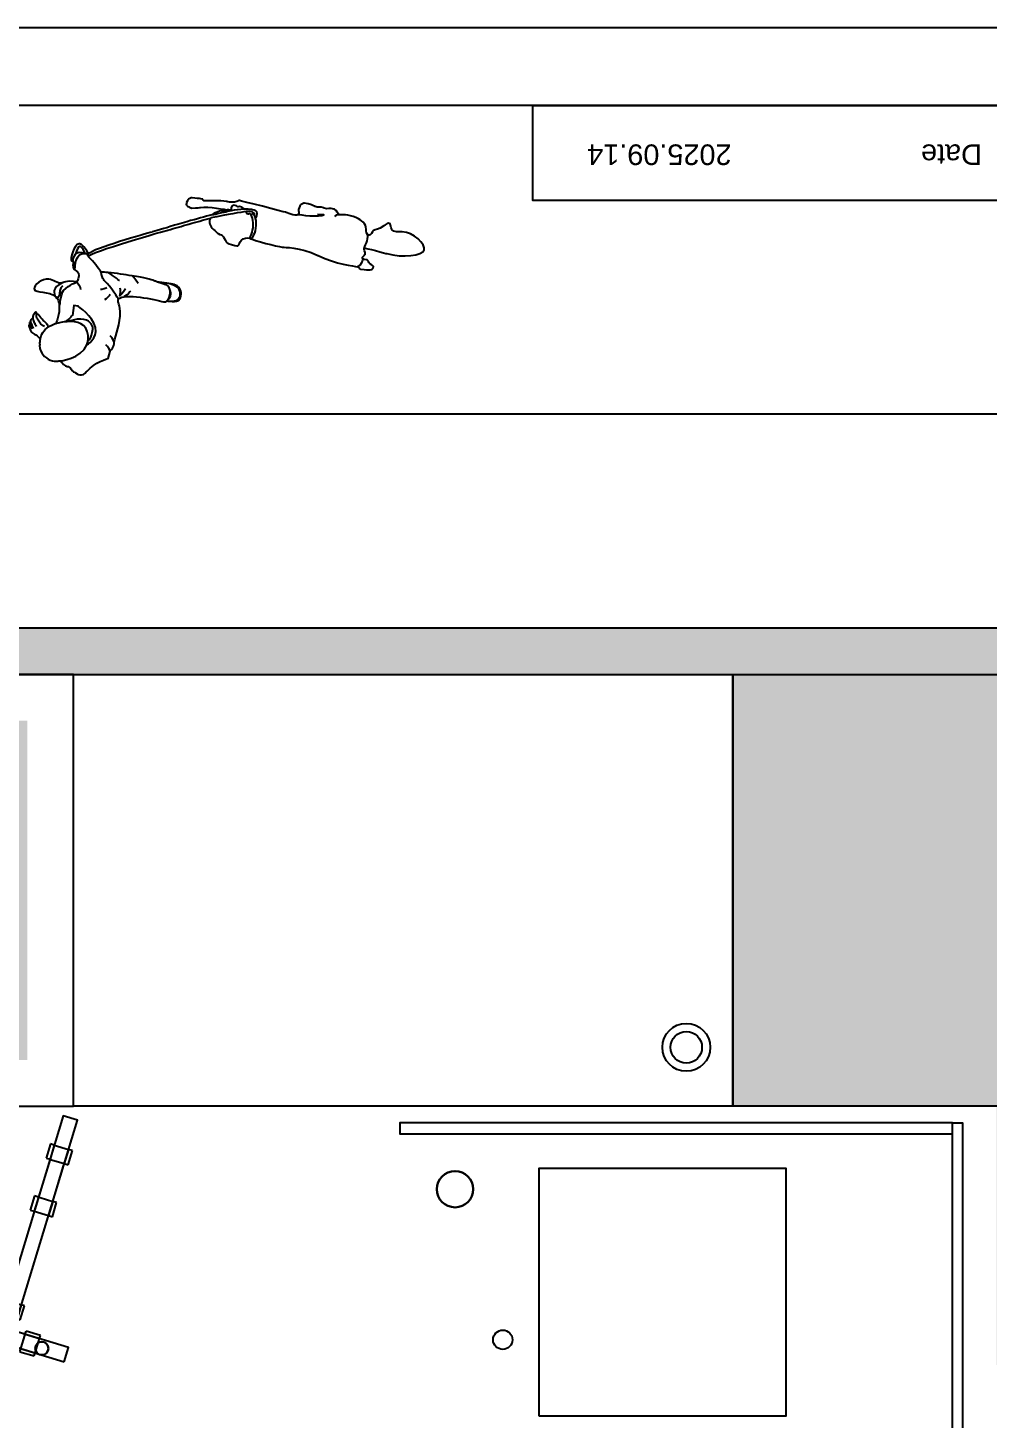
# Model space of a CAD drawing. Header units: millimetres. Extents: x 13722 to 114356, y -17117 to 61088.
# Drawn here: x 72907 to 78732, y 52646 to 61088 of the extents above; entities that cross this region are included whole.
import ezdxf

# ---------------------------------------------------------------- set-up
doc = ezdxf.new("R2010")
doc.units = ezdxf.units.MM
for name, color, linetype in [('00_dim', 6, 'Continuous'), ('01', 3, 'Continuous'), ('02', 250, 'Continuous'), ('03', 8, 'Continuous'), ('03_lighting', 3, 'Continuous'), ('0_CUT', 250, 'Continuous'), ('Toffu_Outline', 8, 'Continuous')]:
    doc.layers.add(name, color=color, linetype=linetype)
doc.styles.get("Standard").update_dxf_attribs({"font": 'Arial.ttf'})

# ---------------------------------------------------------------- blocks, each defined once
blk = doc.blocks.new('2r2')
at = {"layer": 'Toffu_Outline'}
for points in [[(92613.6, 4050.8), (92622.7, 4047)], [(92632.7, 4048), (92624.1, 4044.8), (92624.1, 4044.8)], [(92633, 4030.8), (92624.1, 4044.8)]]:
    blk.add_lwpolyline(points, dxfattribs=at)
for points, knots in [([(94154.2, 4284.6), (94153.4, 4284.9), (94152.6, 4285.5), (94151.6, 4286.5), (94146.9, 4291.6), (94139.3, 4309.4), (94127.6, 4316.2), (94126, 4317.2), (94124.5, 4317.7), (94121.7, 4318.7), (94097.1, 4327.1), (94083.8, 4315.6), (94061.8, 4325.2), (94059.7, 4326.1), (94060.3, 4326), (94058.3, 4326.9), (94038.9, 4335.2), (94026.4, 4326.2), (94007.5, 4334.6), (94006.5, 4335), (94007.2, 4334.8), (94003.8, 4336.4), (94003.8, 4336.4), (93973.9, 4351.1), (93943.8, 4354.8), (93943.1, 4354.8), (93942.5, 4354.8), (93942.5, 4354.8), (93941.4, 4354.7), (93940.6, 4354.3), (93940.3, 4354.2), (93925.1, 4347.7), (93924.1, 4347.2), (93922.2, 4346.2), (93921.7, 4345.9), (93920.3, 4345.2), (93919.4, 4343.8), (93918.8, 4343.1), (93918.6, 4342.4), (93918.6, 4342.2), (93916.6, 4336.6), (93902.5, 4319.4), (93906.6, 4306.1), (93907.9, 4302.1), (93909.9, 4301.4), (93910, 4297.5), (93910.1, 4292.5), (93907.1, 4288.1), (93904.6, 4285.9), (93888.2, 4271.4), (93829.6, 4299), (93828.2, 4299.4), (93828.2, 4299.4), (93828, 4299.4), (93827.8, 4299.5), (93827.3, 4299.6), (93826.9, 4299.8), (93826.9, 4299.8), (93825, 4300.7), (93551.7, 4370.7), (93549.7, 4370.8), (93549.4, 4370.8), (93549.2, 4370.8), (93549.2, 4370.8), (93549.2, 4370.8), (93548.5, 4370.8), (93547.9, 4370.6), (93546.2, 4370.2), (93523.2, 4360), (93504.1, 4360.3), (93503.3, 4360.3), (93502.4, 4360.3), (93500.4, 4360.5), (93483, 4361.5), (93471, 4364.4), (93468.1, 4365), (93439.5, 4371.2), (93341.7, 4367.9), (93336.5, 4368.3), (93335.5, 4368.3), (93334.6, 4368.7), (93334.6, 4368.7), (93333.3, 4369.2), (93332.5, 4370), (93331.6, 4371), (93329.6, 4373.2), (93329.3, 4374.5), (93326.9, 4377.3), (93326.5, 4377.8), (93326, 4378.5), (93324.9, 4379.1), (93323.8, 4379.8), (93322.7, 4379.9), (93322.3, 4380), (93298, 4383.3), (93286.2, 4384.6), (93262.5, 4387), (93261.8, 4387.1), (93259.5, 4387.3), (93256.7, 4386.8), (93255.5, 4386.5), (93254.2, 4386.1), (93251.3, 4384.7), (93245.6, 4382), (93241.9, 4379.5), (93240.2, 4378.4), (93237.3, 4376.4), (93236.4, 4375.4), (93235.7, 4374.6), (93234, 4372.6), (93233.3, 4370.8), (93232.8, 4369.4), (93229.2, 4360.6), (93227.4, 4356.1), (93227, 4353.3), (93226.4, 4349.2), (93225.9, 4346.5), (93227.2, 4343.4), (93228.5, 4340.5), (93230.5, 4339), (93234.1, 4336.3), (93244.1, 4329), (93254.2, 4326.9), (93256.8, 4325.7), (93257, 4325.7), (93257.6, 4325.4), (93258.5, 4325.2), (93258.5, 4325.2), (93259, 4325.1), (93259.6, 4325.1), (93293.7, 4324.7), (93312.3, 4328.6), (93312.3, 4328.6), (93356.8, 4337.9), (93474.3, 4314), (93474.3, 4314), (93474.3, 4314), (93471.2, 4310.2), (93468.3, 4308.3), (93463.2, 4304.8), (93452.6, 4306.8), (93452.6, 4306.8), (93436.7, 4309.7), (93419.6, 4303.3), (93407.7, 4298.9), (93401.2, 4296.4), (93391.7, 4292), (93381.2, 4283.5), (93341.3, 4273), (93290.1, 4259.3), (93230.7, 4242.5), (93100, 4205.6), (93103.4, 4202.9), (93022.1, 4180.4), (93022.1, 4180.4), (92703.1, 4092.3), (92642.9, 4054.4), (92642.8, 4054.3), (92632.7, 4048), (92632.7, 4048), (92604.6, 4101.6), (92583.6, 4107.9), (92578.7, 4108.7), (92578, 4108.8), (92577.6, 4108.8), (92577.6, 4108.8), (92544.4, 4106.2), (92520.2, 4011.9), (92531.2, 4005.5), (92533.5, 4004.2), (92536.7, 4006.8), (92539.3, 4004.6), (92543.4, 4001.2), (92538.8, 3992.7), (92539.1, 3977.4), (92539.2, 3976.6), (92539.4, 3970.3), (92540.4, 3965.5), (92541.4, 3961.3), (92543.1, 3958), (92545.2, 3955.3), (92552.9, 3945.5), (92566.3, 3942.8), (92572, 3929.8), (92581.1, 3909.1), (92563.6, 3877.3), (92563.6, 3877.3), (92563.6, 3877.3), (92528.4, 3885.5), (92493.1, 3877.4), (92480.7, 3874.6), (92483, 3873.1), (92474.1, 3871.4), (92440, 3865.1), (92421.2, 3889.7), (92393.6, 3893.7), (92351.7, 3899.9), (92300.3, 3856.9), (92304.6, 3834.2), (92309.8, 3806.5), (92394.5, 3824.9), (92434.6, 3786.6), (92438.4, 3783), (92441.8, 3778.9), (92444.6, 3774.1), (92451.4, 3763), (92454.8, 3749.4), (92456, 3735.1), (92460.1, 3684.3), (92435.8, 3623.6), (92435.8, 3623.6), (92435.8, 3623.6), (92428.7, 3620.9), (92423.3, 3618.5), (92415.3, 3615), (92414.7, 3613.9), (92411.8, 3612.9), (92404.2, 3610.3), (92397.3, 3607.1), (92391.2, 3603.5), (92388.5, 3610.4), (92384.8, 3616.6), (92380.3, 3622.3), (92374.1, 3630.1), (92366.2, 3636.6), (92359, 3643.5), (92349.2, 3653), (92340.7, 3663.4), (92331.8, 3674.4), (92329.1, 3677.8), (92326.4, 3681.3), (92321.7, 3682.2), (92320.8, 3682.4), (92319.9, 3682.4), (92319, 3682.3), (92319, 3682.3), (92319, 3682.3), (92319, 3682.3), (92319, 3682.3), (92318.9, 3681.6), (92318.9, 3681.6), (92319, 3681.8), (92319, 3682.1), (92319, 3682.3), (92319, 3682.4), (92319, 3682.5), (92319, 3682.6), (92319.2, 3685.7), (92319.2, 3688.6), (92317.5, 3691.4), (92316.6, 3693.1), (92315, 3694.7), (92313.6, 3694.9), (92310.6, 3695.4), (92308, 3689.7), (92305.5, 3685.3), (92302.6, 3680.4), (92299.8, 3677.2), (92298, 3673.3), (92296, 3669), (92295.3, 3663.7), (92295.5, 3658.5), (92295.5, 3658.5), (92295.5, 3657), (92295.5, 3657), (92294.2, 3656.2), (92292.9, 3655.5), (92291.5, 3654.6), (92288.5, 3652.8), (92285.3, 3650.7), (92283.5, 3647.9), (92281.9, 3645.3), (92281.4, 3642), (92281.5, 3638.9)], [0, 0, 0, 0, 1, 1, 1, 2, 2, 2, 3, 3, 3, 4, 4, 4, 5, 5, 5, 6, 6, 6, 7, 7, 7, 8, 8, 8, 9, 9, 9, 10, 10, 10, 11, 11, 11, 12, 12, 12, 13, 13, 13, 14, 14, 14, 15, 15, 15, 16, 16, 16, 17, 17, 17, 18, 18, 18, 19, 19, 19, 20, 20, 20, 21, 21, 21, 22, 22, 22, 23, 23, 23, 24, 24, 24, 25, 25, 25, 26, 26, 26, 27, 27, 27, 28, 28, 28, 29, 29, 29, 30, 30, 30, 31, 31, 31, 32, 32, 32, 33, 33, 33, 34, 34, 34, 35, 35, 35, 36, 36, 36, 37, 37, 37, 38, 38, 38, 39, 39, 39, 40, 40, 40, 41, 41, 41, 42, 42, 42, 43, 43, 43, 44, 44, 44, 45, 45, 45, 46, 46, 46, 47, 47, 47, 48, 48, 48, 49, 49, 49, 50, 50, 50, 51, 51, 51, 52, 52, 52, 53, 53, 53, 54, 54, 54, 55, 55, 55, 56, 56, 56, 57, 57, 57, 58, 58, 58, 59, 59, 59, 60, 60, 60, 61, 61, 61, 62, 62, 62, 63, 63, 63, 64, 64, 64, 65, 65, 65, 66, 66, 66, 67, 67, 67, 68, 68, 68, 69, 69, 69, 70, 70, 70, 71, 71, 71, 72, 72, 72, 73, 73, 73, 74, 74, 74, 75, 75, 75, 76, 76, 76, 77, 77, 77, 78, 78, 78, 79, 79, 79, 80, 80, 80, 81, 81, 81, 82, 82, 82, 83, 83, 83, 84, 84, 84, 85, 85, 85, 86, 86, 86, 87, 87, 87, 88, 88, 88, 89, 89, 89, 90, 90, 90, 91, 91, 91, 91]), ([(93639.1, 4280.9), (93640.8, 4283.9), (93641.7, 4287.2), (93640.8, 4290.3), (93640.8, 4290.3), (93640.2, 4292.2), (93638.8, 4293.9), (93627.1, 4308.2), (93588.9, 4303.6), (93588.9, 4303.6), (93557.6, 4299.8), (93479, 4286.2), (93374.7, 4265)], [0, 0, 0, 0, 1, 1, 1, 2, 2, 2, 3, 3, 3, 4, 4, 4, 4]), ([(93381.2, 4283.5), (93414.3, 4290.9), (93440.4, 4296.9), (93456.1, 4300.7), (93468.4, 4303.5), (93483.3, 4307), (93499.7, 4310.3), (93523.2, 4314.9), (93549.9, 4318.9), (93577.3, 4319.8), (93591.9, 4320.2), (93606.5, 4319.8), (93621, 4318.1), (93630.7, 4317), (93644.8, 4314.9), (93651.4, 4304.3), (93661.3, 4288.4), (93647.5, 4264.5), (93645.1, 4260.5)], [0, 0, 0, 0, 1, 1, 1, 2, 2, 2, 3, 3, 3, 4, 4, 4, 5, 5, 5, 6, 6, 6, 6]), ([(93577.9, 4319.2), (93577.7, 4319.4), (93577.5, 4319.6), (93577.3, 4319.8), (93556.7, 4342.3), (93538.3, 4331.6), (93538.3, 4331.6), (93538.3, 4331.6), (93527.1, 4344), (93511.1, 4342.6), (93495, 4341.3), (93499.7, 4310.5), (93499.7, 4310.5), (93494.6, 4312.5), (93484.6, 4314.6), (93474.3, 4314)], [0, 0, 0, 0, 1, 1, 1, 2, 2, 2, 3, 3, 3, 4, 4, 4, 5, 5, 5, 5]), ([(93047.6, 3877.8), (93043.7, 3879.4), (93038, 3881.6), (93031, 3884.2), (93011.6, 3891.6), (92974.1, 3902.6), (92897.7, 3913.7), (92851.9, 3922), (92803.3, 3928.8), (92752.1, 3933.5), (92737.9, 3934.7), (92723.9, 3935.8), (92710.1, 3936.7), (92709.9, 3937), (92704, 3945.9), (92694.5, 3958.9), (92684.9, 3971.9), (92671.7, 3988.9), (92656.8, 4005.4), (92636, 4028.2), (92633.4, 4026.5), (92633, 4030.8), (92630.7, 4056), (93113.8, 4191.3), (93113.8, 4191.3), (93156.8, 4203.5), (93199.8, 4215.7), (93242.8, 4227.8), (93286.4, 4240.2), (93330, 4252.5), (93373.6, 4264.7), (93367.2, 4252.4), (93366.8, 4242.8), (93367.4, 4236.9), (93369.6, 4211.9), (93393.6, 4192.3), (93416.4, 4173.7), (93417.9, 4172.4), (93418.7, 4171.8), (93419.6, 4171.1), (93433.4, 4160.9), (93443.4, 4162.5), (93450.2, 4153.1), (93450.4, 4152.8), (93451.1, 4151.6), (93452.4, 4149.1), (93468, 4121.2), (93467, 4122), (93468.5, 4120), (93474.9, 4111.1), (93490.3, 4106.8), (93521, 4098.4), (93532.3, 4095.3), (93535.2, 4095.2), (93538.4, 4096.3), (93551, 4100.8), (93546.6, 4117.2), (93561, 4131), (93573.8, 4143.3), (93594.8, 4146.9), (93610, 4142.1), (93612.1, 4141.4), (93613.7, 4140.7), (93614.3, 4140.5), (93616.6, 4139.4), (93618.9, 4138.5), (93621.4, 4137.5)], [0, 0, 0, 0, 1, 1, 1, 2, 2, 2, 3, 3, 3, 4, 4, 4, 5, 5, 5, 6, 6, 6, 7, 7, 7, 8, 8, 8, 9, 9, 9, 10, 10, 10, 11, 11, 11, 12, 12, 12, 13, 13, 13, 14, 14, 14, 15, 15, 15, 16, 16, 16, 17, 17, 17, 18, 18, 18, 19, 19, 19, 20, 20, 20, 21, 21, 21, 22, 22, 22, 22]), ([(93620.6, 4284.4), (93613.1, 4295.4), (93601.2, 4287.5), (93601.2, 4287.5), (93597.8, 4287.9), (93594, 4293.9), (93594, 4293.9), (93592.3, 4297.4), (93590.6, 4300.6), (93588.9, 4303.6)], [0, 0, 0, 0, 1, 1, 1, 2, 2, 2, 3, 3, 3, 3]), ([(93610, 4142.1), (93618.6, 4157.3), (93635.5, 4191.7), (93632.1, 4236.5), (93630.6, 4256.1), (93625.5, 4272.4), (93620.6, 4284.4), (93620.6, 4284.4), (93626.7, 4290.1), (93626.7, 4290.1), (93629.6, 4292.8), (93634.4, 4291.8), (93636, 4288.1), (93637, 4285.8), (93637.9, 4283.4), (93639, 4280.8), (93641.2, 4274.8), (93643.4, 4268.1), (93645.1, 4260.5), (93646.7, 4253.4), (93648, 4245.6), (93648.6, 4237.1), (93652.1, 4187.6), (93630.3, 4150.8), (93621.4, 4137.5), (93621.4, 4137.5), (93621.4, 4137.4), (93621.4, 4137.4)], [0, 0, 0, 0, 1, 1, 1, 2, 2, 2, 3, 3, 3, 4, 4, 4, 5, 5, 5, 6, 6, 6, 7, 7, 7, 8, 8, 8, 9, 9, 9, 9]), ([(93904.6, 4285.9), (93904.6, 4285.9), (93904.6, 4285.9), (93904.6, 4285.9), (93907.5, 4285.5), (94040.2, 4267.5), (94060, 4284.1), (94060, 4284.1), (94022, 4286.9), (94022, 4286.9)], [0, 0, 0, 0, 1, 1, 1, 2, 2, 2, 3, 3, 3, 3]), ([(94154.2, 4284.6), (94154.2, 4284.6), (94154.2, 4284.6), (94154.2, 4284.6), (94153.1, 4284.5), (94132.1, 4283.9), (94125.5, 4274.2)], [0, 0, 0, 0, 1, 1, 1, 2, 2, 2, 2]), ([(94305.1, 4081.9), (94307.2, 4085.7), (94442.9, 4048.4), (94442.9, 4048.4), (94539, 4022), (94659.1, 4035.7), (94669.3, 4070.8), (94678.8, 4103), (94604.1, 4180.5), (94535.9, 4180.5), (94521.1, 4180.5), (94480.4, 4176.8), (94473.7, 4192.3), (94472.6, 4194.9), (94466.1, 4212.6), (94464.5, 4222.8), (94464.3, 4223.7), (94463.9, 4226.3), (94462, 4228.6), (94458.9, 4232.2), (94453.9, 4232.7), (94452.3, 4232.8), (94443.5, 4233.6), (94435, 4225.1), (94423.9, 4216.9), (94395, 4195.6), (94369.3, 4191.5), (94366.9, 4191.5), (94366.7, 4191.6), (94365.7, 4191.6), (94364.6, 4191.2), (94362.5, 4190.5), (94361.4, 4188.9), (94360.9, 4188.2), (94354.3, 4178.8), (94344.5, 4161), (94335.9, 4160), (94331.6, 4159.5), (94328.1, 4163.1), (94325.7, 4165.4), (94313.7, 4177.4), (94317.7, 4194.9), (94315.7, 4208.4), (94310.9, 4240.2), (94271.2, 4259.5), (94255, 4267.4), (94212.5, 4288), (94160.7, 4284.6), (94158.2, 4284.1), (94158, 4284.1), (94156.8, 4283.8), (94155.3, 4284.2), (94155, 4284.3), (94154.6, 4284.3), (94154.2, 4284.6)], [0, 0, 0, 0, 1, 1, 1, 2, 2, 2, 3, 3, 3, 4, 4, 4, 5, 5, 5, 6, 6, 6, 7, 7, 7, 8, 8, 8, 9, 9, 9, 10, 10, 10, 11, 11, 11, 12, 12, 12, 13, 13, 13, 14, 14, 14, 15, 15, 15, 16, 16, 16, 17, 17, 17, 18, 18, 18, 18]), ([(93621.4, 4137.4), (93681.4, 4113.2), (93812.9, 4087.2), (93813.6, 4087.2), (93813.6, 4087.2), (93813.7, 4087.2), (93813.9, 4087.1), (93814.2, 4087.1), (93814.5, 4087), (93814.5, 4087), (93815.5, 4086.8), (93916, 4090.7), (94024.1, 4037.9), (94025.6, 4037.2), (94025.1, 4037.5), (94026.8, 4036.6), (94135.6, 3983.4), (94243.3, 3974.7), (94264.9, 3969.2), (94268.1, 3968.3), (94269.5, 3967.5), (94270.4, 3966.9), (94274, 3964.3), (94276.8, 3959.4), (94279.4, 3956.5), (94279.8, 3956.1), (94280.7, 3955.2), (94282, 3954.6), (94282.7, 3954.4), (94283.2, 3954.3), (94283.4, 3954.2), (94317.4, 3948.9), (94331.6, 3950.2), (94331.6, 3950.2), (94346, 3951.4), (94354, 3952.3), (94358.5, 3958.7), (94359.1, 3959.6), (94362.5, 3964.6), (94361.3, 3970.2), (94358.8, 3982.1), (94338.9, 3981.8), (94333.1, 3994.5), (94332.8, 3995.2), (94330.5, 4000.4), (94326.3, 4006.6), (94324.9, 4008.7), (94324.1, 4009.7), (94323.2, 4010.4), (94321.5, 4011.6), (94319.6, 4012.1), (94308.1, 4012.5), (94306.4, 4012.5), (94304.8, 4012.6), (94302.8, 4013.3), (94302, 4013.6), (94299.8, 4014.5), (94297.6, 4016.6), (94296.3, 4017.9), (94294.9, 4019.2), (94294.6, 4021.2), (94294.3, 4023.1), (94295, 4024.8), (94296.1, 4026.6), (94300.1, 4033.2), (94307.3, 4039.5), (94310.1, 4043), (94310.5, 4043.4), (94311.2, 4044.3), (94311.5, 4045.6), (94311.9, 4047), (94311.7, 4048.2), (94311.6, 4048.7), (94311.2, 4051), (94304.8, 4080.8), (94304.9, 4081.5)], [0, 0, 0, 0, 1, 1, 1, 2, 2, 2, 3, 3, 3, 4, 4, 4, 5, 5, 5, 6, 6, 6, 7, 7, 7, 8, 8, 8, 9, 9, 9, 10, 10, 10, 11, 11, 11, 12, 12, 12, 13, 13, 13, 14, 14, 14, 15, 15, 15, 16, 16, 16, 17, 17, 17, 18, 18, 18, 19, 19, 19, 20, 20, 20, 21, 21, 21, 22, 22, 22, 23, 23, 23, 24, 24, 24, 25, 25, 25, 25]), ([(94304.9, 4081.5), (94304.9, 4081.5), (94305, 4081.7), (94305.1, 4081.9), (94307.5, 4086.3), (94331.8, 4132.9), (94325.7, 4165.4)], [0, 0, 0, 0, 1, 1, 1, 2, 2, 2, 2]), ([(92624.1, 4044.8), (92624.1, 4044.8), (92622.7, 4047), (92622.7, 4047), (92545.5, 4060.7), (92550.3, 3958.9), (92550.3, 3958.9)], [0, 0, 0, 0, 1, 1, 1, 2, 2, 2, 2]), ([(92555.3, 4046.1), (92561.8, 4071.4), (92570.9, 4091.4), (92579.9, 4092.7), (92583.2, 4093.1), (92594.6, 4091), (92613.6, 4050.8), (92584.4, 4061.6), (92566.3, 4057.2), (92555.3, 4046.1)], [0, 0, 0, 0, 1, 1, 1, 2, 2, 2, 3, 3, 3, 3]), ([(92815.7, 3772.3), (92815.7, 3772.3), (92766.9, 3850.5), (92733.3, 3880.7), (92730.3, 3883.5), (92727.8, 3886.6), (92725.7, 3890.1), (92720.4, 3898.9), (92711.9, 3915.9), (92710.1, 3936.7)], [0, 0, 0, 0, 1, 1, 1, 2, 2, 2, 3, 3, 3, 3]), ([(92281.6, 3638.1), (92280.7, 3637.2), (92279.8, 3636.4), (92279, 3635.5), (92276.8, 3632.8), (92275.3, 3629.5), (92275, 3626.3), (92274.9, 3624), (92275.3, 3621.7), (92276.1, 3619.5), (92276.1, 3619.5), (92276.4, 3618.6), (92276.4, 3618.6), (92274.6, 3616.9), (92272.8, 3615.1), (92271.9, 3613.2), (92269.1, 3607.3), (92274.6, 3600.5), (92277.7, 3593.9), (92280.1, 3588.5), (92281, 3583.4), (92283.5, 3578.8), (92285.2, 3575.6), (92287.7, 3572.7), (92290.6, 3570.2), (92297.5, 3563.9), (92306.1, 3560.1), (92313.9, 3555.1), (92323.9, 3548.9), (92332.6, 3540.9), (92340.9, 3532.5), (92337.1, 3517.1), (92336.9, 3506), (92336.9, 3506), (92338.4, 3500), (92337.2, 3495.8), (92336.7, 3491.6), (92333.4, 3466.3), (92352.4, 3442.1), (92357.6, 3435.4), (92381.1, 3405.2), (92422.2, 3390.8), (92447.2, 3396.7), (92450.7, 3397.5), (92454.7, 3398.9), (92460.1, 3397.8), (92474.8, 3394.7), (92473.9, 3375.7), (92492.9, 3368.1), (92503, 3364), (92507, 3365.9), (92515.9, 3360.2), (92529.9, 3351.2), (92525.4, 3342.9), (92539.7, 3333.9), (92543.5, 3331.5), (92549.1, 3328.8), (92564, 3319.8), (92565.1, 3319.2), (92565, 3319.2), (92565.3, 3319.1), (92565.3, 3319.1), (92577, 3312.4), (92591.5, 3312.9), (92607, 3313.4), (92620.8, 3331.1), (92624.9, 3336.3), (92667.6, 3388.6), (92752.5, 3412.5), (92752.5, 3412.5), (92752.5, 3412.5), (92765.7, 3457.7), (92765.7, 3457.7), (92765.7, 3457.7), (92777.7, 3471.8), (92784.1, 3486.5), (92788.7, 3497), (92789.5, 3505.8), (92790, 3510.5), (92795.8, 3561.6), (92828.8, 3619.4), (92825.2, 3696.9), (92822.7, 3751), (92805, 3758.8), (92815.7, 3772.3), (92848.6, 3814), (93039.3, 3768.1), (93088.1, 3756.4), (93089.2, 3756.1), (93094.3, 3754.9), (93100, 3756.7), (93103.2, 3757.7), (93106.2, 3759.5), (93109.1, 3762), (93109.1, 3762), (93109.4, 3762.3), (93109.4, 3762.3), (93109.4, 3762.3), (93109.4, 3762.3), (93109.4, 3762.3), (93111, 3761.9), (93112.8, 3761.5), (93114.9, 3761.1), (93117.8, 3760.5), (93121.3, 3759.9), (93125, 3759.4), (93146.8, 3756.7), (93165.2, 3754.4), (93178.9, 3765), (93196.4, 3778.4), (93195.2, 3804.8), (93195, 3809.2), (93194.8, 3814), (93194.2, 3824.3), (93187.9, 3834.9), (93178.1, 3851.3), (93161, 3858), (93155.8, 3860), (93155.8, 3860), (93154.4, 3860.5), (93152.8, 3861), (93143.8, 3864.1), (93126.7, 3867.2), (93107.7, 3869.9), (93087.8, 3872.9), (93065.8, 3875.4), (93048.8, 3877.3)], [0, 0, 0, 0, 1, 1, 1, 2, 2, 2, 3, 3, 3, 4, 4, 4, 5, 5, 5, 6, 6, 6, 7, 7, 7, 8, 8, 8, 9, 9, 9, 10, 10, 10, 11, 11, 11, 12, 12, 12, 13, 13, 13, 14, 14, 14, 15, 15, 15, 16, 16, 16, 17, 17, 17, 18, 18, 18, 19, 19, 19, 20, 20, 20, 21, 21, 21, 22, 22, 22, 23, 23, 23, 24, 24, 24, 25, 25, 25, 26, 26, 26, 27, 27, 27, 28, 28, 28, 29, 29, 29, 30, 30, 30, 31, 31, 31, 32, 32, 32, 33, 33, 33, 34, 34, 34, 35, 35, 35, 36, 36, 36, 37, 37, 37, 38, 38, 38, 39, 39, 39, 40, 40, 40, 41, 41, 41, 42, 42, 42, 42]), ([(92474.1, 3871.4), (92410.8, 3842), (92422.4, 3805.4), (92434.6, 3786.6), (92439.5, 3778.9), (92444.6, 3774.1), (92444.6, 3774.1), (92447.8, 3780.7), (92451.3, 3787), (92455.3, 3792.9)], [0, 0, 0, 0, 1, 1, 1, 2, 2, 2, 3, 3, 3, 3]), ([(92477.5, 3851.2), (92477.5, 3851.2), (92454.9, 3844.4), (92455.3, 3793), (92455.3, 3793), (92455.3, 3792.9), (92455.3, 3792.9)], [0, 0, 0, 0, 1, 1, 1, 2, 2, 2, 2]), ([(92455.3, 3793), (92463.2, 3805), (92472.6, 3815.7), (92482.4, 3825.1), (92519.6, 3860.6), (92563.6, 3877.3), (92563.6, 3877.3), (92563.6, 3877.3), (92587.8, 3843), (92584.5, 3831)], [0, 0, 0, 0, 1, 1, 1, 2, 2, 2, 3, 3, 3, 3]), ([(92857.2, 3834.8), (92857.2, 3834.8), (92835.9, 3798.4), (92823.5, 3793.3), (92823.5, 3793.3), (92831.9, 3833.4), (92825.9, 3839.5)], [0, 0, 0, 0, 1, 1, 1, 2, 2, 2, 2]), ([(93109.1, 3762), (93109.2, 3762.1), (93109.3, 3762.2), (93109.4, 3762.3), (93111.7, 3764.4), (93113.9, 3766.9), (93115.9, 3769.8), (93125.8, 3784), (93131.3, 3806.4), (93128.3, 3825.6), (93127.1, 3833.2), (93124.6, 3840.3), (93120.5, 3846.2), (93112, 3858.5), (93101.5, 3858.2), (93057.4, 3874.1), (93054, 3875.4), (93051.2, 3876.4), (93048.8, 3877.3), (93048.4, 3877.5), (93048, 3877.6), (93047.6, 3877.8)], [0, 0, 0, 0, 1, 1, 1, 2, 2, 2, 3, 3, 3, 4, 4, 4, 5, 5, 5, 6, 6, 6, 7, 7, 7, 7]), ([(93114.9, 3761.1), (93122.3, 3760.2), (93132.9, 3759.4), (93145.7, 3760.5), (93159.4, 3761.8), (93166.4, 3762.4), (93173.4, 3767.3), (93186.1, 3776.2), (93188.6, 3791.7), (93189.5, 3796.9), (93190.3, 3801.9), (93192, 3817), (93183.2, 3831.5), (93179.8, 3837), (93174.9, 3842.3), (93164.3, 3849), (93153.9, 3855.6), (93135.3, 3865.5), (93107.7, 3869.9)], [0, 0, 0, 0, 1, 1, 1, 2, 2, 2, 3, 3, 3, 4, 4, 4, 5, 5, 5, 6, 6, 6, 6]), ([(93115.9, 3769.8), (93118.9, 3772.5), (93131.4, 3784.2), (93132.7, 3802.9), (93133.4, 3813.2), (93130.5, 3821.3), (93128.5, 3825.6)], [0, 0, 0, 0, 1, 1, 1, 2, 2, 2, 2]), ([(92623.2, 3494.7), (92623.2, 3494.7), (92689.4, 3531.6), (92675, 3600.6), (92660.7, 3669.6), (92568.5, 3730.2), (92568.5, 3730.2), (92568.5, 3730.2), (92545, 3733.7), (92545, 3733.7), (92545, 3733.7), (92535.9, 3673.7), (92535.9, 3673.7), (92535.9, 3673.7), (92506, 3639.3), (92485.5, 3633.9), (92485.5, 3633.8), (92485.4, 3633.8), (92485.4, 3633.8)], [0, 0, 0, 0, 1, 1, 1, 2, 2, 2, 3, 3, 3, 4, 4, 4, 5, 5, 5, 6, 6, 6, 6]), ([(92281.5, 3638.9), (92281.5, 3638.6), (92281.6, 3638.4), (92281.6, 3638.1), (92281.6, 3638), (92281.6, 3637.9), (92281.6, 3637.8), (92282, 3631.4), (92284.2, 3625.8), (92286.8, 3620.5), (92289.3, 3615.2), (92292.2, 3610), (92294.3, 3604.5), (92295.5, 3601.3), (92296.5, 3598), (92297.5, 3594.7)], [0, 0, 0, 0, 1, 1, 1, 2, 2, 2, 3, 3, 3, 4, 4, 4, 5, 5, 5, 5]), ([(92295.5, 3658.5), (92295.5, 3657.3), (92295.6, 3656.1), (92295.8, 3654.9), (92296.9, 3645), (92301.1, 3636.7), (92305.3, 3628.3), (92308.9, 3621.1), (92312.5, 3613.8), (92316.1, 3606.6)], [0, 0, 0, 0, 1, 1, 1, 2, 2, 2, 3, 3, 3, 3]), ([(92367.3, 3607), (92360.9, 3609.4), (92354.4, 3611.7), (92349.4, 3615.7), (92342.2, 3621.3), (92338, 3630.1), (92332.4, 3638.1), (92326.5, 3646.6), (92319, 3654.3), (92317.8, 3664.2), (92317.2, 3669.6), (92318.5, 3675.7), (92318.9, 3681.6)], [0, 0, 0, 0, 1, 1, 1, 2, 2, 2, 3, 3, 3, 4, 4, 4, 4]), ([(92508.9, 3635.9), (92500.8, 3635.5), (92493, 3634.8), (92485.5, 3633.9), (92457.1, 3630.2), (92435.8, 3623.6), (92435.8, 3623.6)], [0, 0, 0, 0, 1, 1, 1, 2, 2, 2, 2]), ([(92460.1, 3397.8), (92460.1, 3397.8), (92588.7, 3411), (92623.1, 3494.7), (92626.3, 3502.4), (92628.7, 3510.7), (92630.1, 3519.6), (92631.7, 3529.7), (92632, 3540.7), (92630.9, 3552.5), (92623.8, 3625.4), (92561.3, 3638.3), (92509, 3635.9)], [0, 0, 0, 0, 1, 1, 1, 2, 2, 2, 3, 3, 3, 4, 4, 4, 4]), ([(92630.1, 3519.6), (92630.1, 3519.6), (92654.5, 3529.2), (92658.9, 3589.5), (92659.7, 3601.5), (92656.5, 3613.6), (92649.2, 3623.2), (92633.8, 3643.7), (92596.3, 3667.8), (92509, 3635.9), (92509, 3635.9), (92508.9, 3635.9), (92508.9, 3635.9), (92508.9, 3635.9), (92508.9, 3635.9), (92508.8, 3635.9)], [0, 0, 0, 0, 1, 1, 1, 2, 2, 2, 3, 3, 3, 4, 4, 4, 5, 5, 5, 5]), ([(92276.1, 3619.5), (92276.8, 3617.7), (92277.6, 3615.9), (92278.4, 3614.2), (92280.7, 3609.2), (92282.8, 3604.5), (92284.5, 3599.5), (92285.6, 3596.4), (92286.4, 3593.3), (92287.4, 3590.2)], [0, 0, 0, 0, 1, 1, 1, 2, 2, 2, 3, 3, 3, 3])]:
    blk.add_open_spline(points, degree=3, knots=knots, dxfattribs=at)
for points in [[(92539.3, 4004.6), (92539.3, 4004.6), (92543, 4034.4), (92555.3, 4046.1)], [(94297.6, 4016.6), (94297.6, 4016.6), (94284.7, 3969.8), (94264.9, 3969.2)], [(92821, 3884.6), (92821, 3884.6), (92765.8, 3929.2), (92752.1, 3933.5)], [(92934.4, 3867.4), (92934.4, 3867.4), (92908.2, 3906.3), (92897.7, 3913.7)], [(92459.9, 3735), (92459.9, 3735), (92462.9, 3799.6), (92482.4, 3825.1)], [(92745.3, 3840.9), (92745.3, 3840.9), (92712.8, 3826.5), (92706, 3830)], [(92765.5, 3799.7), (92765.5, 3799.7), (92740.2, 3768.6), (92729.7, 3769)], [(92888.4, 3821.3), (92888.4, 3821.3), (92867.2, 3793.1), (92850.3, 3789.2)], [(92340.9, 3532.5), (92346.4, 3554.3), (92359.7, 3584.8), (92391.2, 3603.5)], [(92790, 3510.5), (92790, 3510.5), (92777.1, 3539.5), (92765.3, 3550)], [(92765.7, 3457.7), (92765.7, 3457.7), (92751.9, 3487.2), (92739.1, 3494.9)]]:
    blk.add_open_spline(points, degree=3, dxfattribs=at)
blk = doc.blocks.new('2q')
at = {"layer": '02'}
h = blk.add_hatch(dxfattribs=at)
h.set_pattern_fill('AR-CONC', color=6, scale=50)
h.set_pattern_definition([(50, (337.5, 3488), (9109.23, -796.95), [952.5, -10477.5]), (355, (337.5, 3488), (-1762.2, 9552.8), [762, -8382]), (100.451, (1097, 3422), (7347.1, 8755.9), [809.5, -8904.5]), (46.184, (338, 6028), (13554, -2102.1), [1428.8, -15716.2]), (96.636, (1467, 5853), (11870.2, 12371.3), [1214.3, -13356.8]), (351.184, (338, 6028), (11870.2, 12371.3), [1143, -12573]), (21, (1607.5, 5393), (7580.7, -5113.26), [952.5, -10477.5]), (326, (1607.5, 5393), (3090.1, 9209.4), [762, -8382]), (71.451, (2239, 4967), (10670.8, 4096.1), [809.5, -8904.5]), (37.5, (337.5, 3488), (154.43, 4227.75), [0, -8280.4, 0, -8509, 0, -8413.75]), (7.5, (337.5, 3488), (3340.98, 5009.03), [0, -4851.4, 0, -8089.9, 0, -3206.75]), (327.5, (-2494.6, 3488), (6779.53, -286.44), [0, -3175, 0, -9906, 0, -13144.5]), (317.5, (-3764.6, 3488), (7406.46, 1271.32), [0, -4127.5, 0, -6578.6, 0, -9334.5])])
h.paths.add_polyline_path([(94551.4, -1632.7, 1), (94771.4, -1632.7, 1)])
at = {"layer": '02', "color": 6, "lineweight": 30}
blk.add_circle((94661.4, -1632.7), 110, dxfattribs=at)
blk = doc.blocks.new('2t')
at = {"layer": '02'}
h = blk.add_hatch(dxfattribs=at)
h.set_pattern_fill('AR-CONC', color=6, scale=50)
h.paths.add_polyline_path([(94283.9, -5120.8, 1), (94363.9, -5120.8, 1)])
at = {"layer": '02', "color": 6, "lineweight": 30}
blk.add_circle((94323.9, -5120.8), 40, dxfattribs=at)
blk = doc.blocks.new('lighting')
at = {"layer": '03_lighting'}
h = blk.add_hatch(dxfattribs=at)
h.set_pattern_fill('AR-CONC', color=256, scale=50)
h.paths.add_polyline_path([(93337, -567.7, 1), (93454.1, -567.7, 1)])
blk.add_circle((93395.5, -567.7), 58.6, dxfattribs=at)
blk = doc.blocks.new('90_90')
at = {"layer": '02'}
for p, q in [((12638.8, -431.1), (12618.8, -431.1)), ((12618.8, -431.1), (12618.8, -521.1)), ((12638.8, -431.1), (12638.8, -521.1)), ((12638.8, -431.1), (12728.8, -431.1)), ((12728.8, -431.1), (12728.8, -521.1)), ((12748.8, -431.1), (12728.8, -431.1)), ((12748.8, -521.1), (12748.8, -431.1)), ((12473.8, -576.1), (12473.8, -596.1)), ((12563.8, -576.1), (12473.8, -576.1)), ((12563.8, -596.1), (12563.8, -576.1)), ((12618.8, -521.1), (12748.8, -521.1)), ((12638.8, -521.1), (12638.8, -596.1)), ((12728.8, -596.1), (12728.8, -521.1)), ((12803.8, -576.1), (12803.8, -596.1)), ((12893.8, -576.1), (12803.8, -576.1)), ((12893.8, -596.1), (12893.8, -576.1)), ((12563.8, -596.1), (12473.8, -596.1)), ((12473.8, -596.1), (12473.8, -686.1)), ((12563.8, -596.1), (12563.8, -606.1)), ((12803.8, -596.1), (12563.8, -596.1)), ((12563.8, -606.1), (12563.8, -686.1)), ((12893.8, -596.1), (12803.8, -596.1)), ((12803.8, -596.1), (12803.8, -606.1)), ((12803.8, -606.1), (12803.8, -686.1)), ((12893.8, -596.1), (12893.8, -686.1)), ((12563.8, -686.1), (12473.8, -686.1)), ((12473.8, -686.1), (12473.8, -706.1)), ((12473.8, -706.1), (12563.8, -706.1)), ((12563.8, -706.1), (12563.8, -686.1)), ((12563.8, -686.1), (12803.8, -686.1)), ((12638.8, -686.1), (12638.8, -761.1)), ((12728.8, -761.1), (12728.8, -686.1)), ((12893.8, -686.1), (12803.8, -686.1)), ((12803.8, -686.1), (12803.8, -706.1)), ((12803.8, -706.1), (12893.8, -706.1)), ((12893.8, -706.1), (12893.8, -686.1)), ((12618.8, -761.1), (12618.8, -851.1)), ((12618.8, -761.1), (12748.8, -761.1)), ((12638.8, -761.1), (12638.8, -851.1)), ((12728.8, -761.1), (12728.8, -851.1)), ((12748.8, -851.1), (12748.8, -761.1)), ((12618.8, -851.1), (12638.8, -851.1)), ((12638.8, -851.1), (12728.8, -851.1)), ((12728.8, -851.1), (12748.8, -851.1))]:
    blk.add_line(p, q, dxfattribs=at)
for points in [[(12728.8, -596.1), (12638.8, -596.1)], [(12638.8, -686.1), (12728.8, -686.1)]]:
    blk.add_lwpolyline(points, dxfattribs=at)
blk = doc.blocks.new('RW')
at = {"layer": '02'}
for p, q in [((94462.5, -22479), (94436.3, -22565.1)), ((94797.4, -22580.8), (94771.2, -22666.9)), ((95280.6, -22727.5), (95254.4, -22813.7)), ((92488.9, -23436.7), (92462.7, -23522.8))]:
    blk.add_line(p, q, dxfattribs=at)
for points in [[(92929, -19654.3), (93015.1, -19680.5), (93531, -17982.1), (93444.9, -17955.9)], [(90938.8, -19049.7), (91024.9, -19075.8), (91254.5, -18320), (91168.4, -18293.8)], [(93451.7, -19447.3), (93477.9, -19361.2), (90731.8, -18526.9), (90705.6, -18613.1)], [(89978.5, -23133.9), (90064.6, -23160), (90727.4, -20978.5), (90641.3, -20952.3)], [(93316.9, -22225), (93343, -22138.9), (90204.7, -21185.5), (90178.5, -21271.6)], [(92083.4, -24771.4), (92169.5, -24797.6), (93109.9, -21702.3), (93023.8, -21676.1)], [(93812.5, -24309.1), (93898.6, -24335.2), (94564.2, -22144.1), (94478.1, -22118)], [(96197.8, -25023.3), (96284, -25049.5), (96946.7, -22867.9), (96860.6, -22841.8)], [(96720.6, -24816.3), (96746.7, -24730.2), (92154, -23334.9), (92127.9, -23421)], [(92606.1, -24564.4), (92632.3, -24478.3), (91876.4, -24248.7), (91850.3, -24334.8)]]:
    blk.add_lwpolyline(points, close=True, dxfattribs=at)
for points in [[(94797.4, -22580.8), (94041.5, -22351.1), (94015.3, -22437.2), (94771.2, -22666.9)], [(91644.7, -23274.2), (91670.8, -23188.1), (89771.5, -22611.1), (89745.4, -22697.2), (91644.7, -23274.2)], [(95254.4, -22813.7), (97153.7, -23390.7), (97179.9, -23304.6), (95280.6, -22727.5)]]:
    blk.add_lwpolyline(points, dxfattribs=at)
at = {"layer": '0_CUT'}
for p, q in [((93367.2, -18125.7), (93341.1, -18211.8)), ((93391.1, -18133), (93365, -18219.1)), ((93391.1, -18133), (93367.2, -18125.7)), ((93391.1, -18133), (93477.3, -18159.1)), ((93365, -18219.1), (93295.2, -18448.7)), ((93341.1, -18211.8), (93365, -18219.1)), ((93365, -18219.1), (93374.6, -18222)), ((93374.6, -18222), (93451.1, -18245.2)), ((93477.3, -18159.1), (93451.1, -18245.2)), ((93475, -18252.5), (93501.2, -18166.4)), ((93501.2, -18166.4), (93477.3, -18159.1)), ((93381.3, -18474.9), (93451.1, -18245.2)), ((93451.1, -18245.2), (93475, -18252.5)), ((93271.3, -18441.4), (93245.1, -18527.6)), ((93295.2, -18448.7), (93269.1, -18534.8)), ((93295.2, -18448.7), (93271.3, -18441.4)), ((93295.2, -18448.7), (93304.8, -18451.6)), ((93304.8, -18451.6), (93381.3, -18474.9)), ((93381.3, -18474.9), (93355.2, -18561)), ((93379.1, -18568.3), (93405.3, -18482.1)), ((93405.3, -18482.1), (93381.3, -18474.9)), ((93245.1, -18527.6), (93269.1, -18534.8)), ((93269.1, -18534.8), (93355.2, -18561)), ((93355.2, -18561), (93379.1, -18568.3)), ((91546.8, -21687.3), (91572.9, -21601.1)), ((95383.6, -22852.9), (95409.8, -22766.8)), ((91113.6, -23112.9), (91139.8, -23026.8)), ((94950.5, -24278.6), (94976.6, -24192.4))]:
    blk.add_line(p, q, dxfattribs=at)
at = {"layer": '0_CUT', "color": 7}
for points in [[(91666.3, -21603.4), (91580.2, -21577.2), (91572.9, -21601.1), (91659, -21627.3), (91730.8, -21649.1), (91704.6, -21735.2), (91632.9, -21713.4), (91546.8, -21687.3), (91539.5, -21711.2), (91625.6, -21737.3)], [(95503.1, -22769), (95417, -22742.9), (95409.8, -22766.8), (95495.9, -22793), (95567.6, -22814.8), (95541.5, -22900.9), (95469.7, -22879.1), (95383.6, -22852.9), (95376.3, -22876.8), (95462.4, -22903)], [(91233.2, -23029), (91147.1, -23002.9), (91139.8, -23026.8), (91225.9, -23053), (91297.7, -23074.8), (91271.5, -23160.9), (91199.7, -23139.1), (91113.6, -23112.9), (91106.4, -23136.8), (91192.5, -23163)], [(95070, -24194.7), (94983.9, -24168.5), (94976.6, -24192.4), (95062.7, -24218.6), (95134.5, -24240.4), (95108.3, -24326.5), (95036.6, -24304.7), (94950.5, -24278.6), (94943.2, -24302.5), (95029.3, -24328.6)]]:
    blk.add_lwpolyline(points, close=True, dxfattribs=at)
for points in [[(91704.6, -21735.2), (91790.7, -21761.4), (91816.9, -21675.3), (91730.8, -21649.1)], [(95541.5, -22900.9), (95627.6, -22927), (95653.7, -22840.9), (95567.6, -22814.8)], [(91271.5, -23160.9), (91357.6, -23187), (91383.8, -23100.9), (91297.7, -23074.8)], [(95108.3, -24326.5), (95194.5, -24352.7), (95220.6, -24266.6), (95134.5, -24240.4)]]:
    blk.add_lwpolyline(points, dxfattribs=at)
at = {"layer": '0_CUT'}
for points in [[(91816.9, -21675.3), (91888.7, -21697.1), (91974.8, -21723.2), (91982, -21699.3), (91895.9, -21673.1), (91855.2, -21807.1), (91941.3, -21833.3), (91948.6, -21809.3), (91974.8, -21723.2)], [(91790.7, -21761.4), (91862.5, -21783.2), (91948.6, -21809.3)], [(95653.7, -22840.9), (95725.5, -22862.7), (95811.6, -22888.9), (95818.9, -22865), (95732.8, -22838.8), (95692.1, -22972.7), (95778.2, -22998.9), (95785.5, -22975), (95811.6, -22888.9)], [(95627.6, -22927), (95699.3, -22948.8), (95785.5, -22975)], [(91383.8, -23100.9), (91455.5, -23122.7), (91541.7, -23148.9), (91548.9, -23125), (91462.8, -23098.8), (91422.1, -23232.8), (91508.2, -23258.9), (91515.5, -23235), (91541.7, -23148.9)], [(91357.6, -23187), (91429.4, -23208.8), (91515.5, -23235)], [(95220.6, -24266.6), (95292.4, -24288.4), (95378.5, -24314.5), (95385.8, -24290.6), (95299.7, -24264.5), (95259, -24398.4), (95345.1, -24424.6), (95352.3, -24400.7), (95378.5, -24314.5)], [(95194.5, -24352.7), (95266.2, -24374.5), (95352.3, -24400.7)]]:
    blk.add_lwpolyline(points, dxfattribs=at)
at = {"layer": '02'}
for p, rotation in [((86796.3, -30634.5), 73.10102855420453), ((88786.5, -31239.1), 73.10102855420453), ((86269.2, -33293), 73.10102855420453), ((88651.6, -34016.9), 73.10102855420453), ((90106, -34458.7), 73.10102855420453), ((85836, -34718.7), 73.10102855420456), ((92488.5, -35182.5), 73.10102855420453), ((88218.5, -35442.5), 73.10102855420456), ((89672.9, -35884.4), 73.10102855420456), ((87940.9, -36356.3), 73.10102855420456), ((92055.4, -36608.2), 73.10102855420456)]:
    blk.add_blockref('90_90', p, dxfattribs=dict(at, rotation=rotation))

msp = doc.modelspace()

# ---------------------------------------------------------------- hatches: boundary and pattern name
at = {"layer": '01'}
h = msp.add_hatch(dxfattribs=at)
h.set_pattern_fill('ANGLE', color=256)
h.set_pattern_definition([(0, (-19358.1374, 55669.144), (0, 6.985), [5.08, -1.905]), (90, (-19358.1374, 55669.144), (-6.985, 4e-16), [5.08, -1.905])])
h.paths.add_polyline_path([(69773.8, 57445), (69773.8, 57165), (83214.7, 57165), (83214.7, 57445)])
at = {"layer": '01', "lineweight": -2, "true_color": 0x999b37}
h = msp.add_hatch(dxfattribs=at)
h.set_pattern_fill('AR-SAND', color=55, scale=5)
h.set_pattern_definition([(37.5, (-19358.14, 55669.14), (-8.00016, 244.7066), [0, -193.04, 0, -215.9, 0, -206.375]), (7.5, (-19358.14, 55669.14), (224.7616, 358.4126), [0, -104.14, 0, -173.99, 0, -66.675]), (327.5, (-19514.35, 55669.14), (395.4962, 0.7186), [0, -63.5, 0, -228.6, 0, -298.45]), (317.5, (-19514.35, 55669.14), (381.7782, 111.4647), [0, -31.75, 0, -149.86, 0, -171.45])])
h.paths.add_polyline_path([(70453.8, 46925), (70453.8, 44706.3), (72599.6, 43985), (76293.8, 43985), (76293.8, 46925)], flags=17)
h.paths.add_polyline_path([(70453.8, 56885), (70453.8, 54825), (72903.8, 54825), (72903.8, 56885)], flags=17)
h.paths.add_polyline_path([(79063.8, 48295), (79063.8, 46455), (81313.8, 46455), (81313.8, 48295)], flags=17)
h.paths.add_polyline_path([(66994.8, 54545, 0.409585), (64324.8, 57165), (62204.1, 57165), (62204.1, 41905), (62204.1, 40905), (83214.7, 40905), (83214.7, 57165), (77183.8, 57165), (77183.8, 54545), (78783.8, 54545), (78783.8, 52975), (81593.8, 52975), (81593.8, 48575), (81593.8, 46175), (81593.8, 41905), (72553.8, 41905), (64324.8, 44405), (64324.8, 47105), (64324.8, 49485), (66994.8, 49485)])

# ---------------------------------------------------------------- linework, layer by layer
at = {"layer": '00_dim'}
for points in [[(57732.2, 61087.6), (57732.2, 39552.9), (88188.4, 39552.9), (88188.4, 61087.6)], [(58202.6, 60617.2), (58202.6, 40023.3), (87718, 40023.3), (87718, 60617.2)]]:
    msp.add_lwpolyline(points, close=True, dxfattribs=at)
at = {"layer": '01'}
for p, q in [((77183.8, 54545), (77183.8, 57165)), ((78783.8, 54545), (77183.8, 54545))]:
    msp.add_line(p, q, dxfattribs=at)
for points in [[(69773.8, 57165), (83214.7, 57165), (83214.7, 57445), (69773.8, 57445)], [(70173.8, 54545), (73183.8, 54545), (73183.8, 57165), (70173.8, 57165)], [(73183.8, 57165), (77183.8, 57165), (77183.8, 54545), (73183.8, 54545)]]:
    msp.add_lwpolyline(points, close=True, dxfattribs=at)
at = {"layer": '02'}
msp.add_lwpolyline([(76007, 52667.4), (77507, 52667.4), (77507, 54167.4), (76007, 54167.4)], close=True, dxfattribs=at)
at = {"layer": '03'}
msp.add_line((69773.8, 58745), (83214.7, 58745), dxfattribs=at)
msp.add_lwpolyline([(75970, 60617.2), (87718, 60617.2), (87718, 60040.7), (75970, 60040.7)], close=True, dxfattribs=at)
at = {"layer": '03_lighting'}
for points in [[(78515, 54444.4), (75162.6, 54444.4), (75162.6, 54378.3), (78515, 54378.3)], [(78575.8, 52480.2), (78515, 52480.2), (78515, 54444.4), (78575.8, 54444.4)]]:
    msp.add_lwpolyline(points, close=True, dxfattribs=at)
for radius in [145.2, 95.2]:
    msp.add_circle((76900.8, 54902.3), radius, dxfattribs=at)

# ---------------------------------------------------------------- block references
at = {"layer": '02'}
for name, p in [('RW', (-20323.1, 72442.3)), ('2q', (-19163.3, 55674.2)), ('2t', (-21331.8, 58196.8))]:
    msp.add_blockref(name, p, dxfattribs=at)
at = {"layer": '03'}
msp.add_blockref('2r2', (-19358.1, 55669.1), dxfattribs=at)
at = {"layer": '03_lighting'}
msp.add_blockref('lighting', (-17607.7, 53695.9), dxfattribs=at)

# ---------------------------------------------------------------- texts
at = {"layer": '0_CUT'}
for s, p in [('2025.09.14', (77175, 60380.3)), ('Date', (78693.6, 60380.3))]:
    msp.add_text(s, height=125.14, rotation=180, dxfattribs=at).set_placement(p)

doc.saveas('drawing.dxf')
